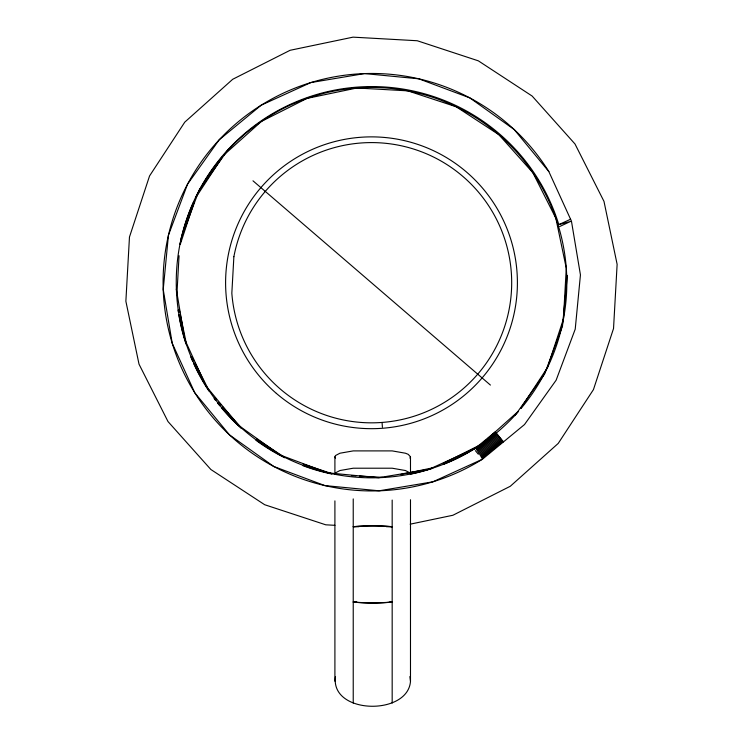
<?xml version="1.0" encoding="UTF-8"?>
<svg xmlns="http://www.w3.org/2000/svg" width="743" height="743" viewBox="0 0 743 743"><rect width="100%" height="100%" fill="white"/><g stroke="black" fill="none" stroke-linecap="round" stroke-linejoin="round"><path stroke-width="1.11" d="M176.853 295.092L179.054 255.75M567.364 275.365L562.47 326.205L544.582 374.045L514.927 415.634M410.489 499.733L410.489 681.238C408.083 716.057 330.05 714.59 335.483 676.548M180.298 244.289L194.053 202.458M181.19 238.197L199.078 190.347L228.733 148.767M334.907 474.09L334.907 456.824L335.483 455.552L339.941 453.221L353.231 450.899L392.174 450.899L405.464 453.221L408.223 454.335L410.489 456.824L410.489 472.947M409.922 458.087L410.489 456.824M222.157 157.33L195.502 198.056A195.325 195.325 0 0 1 221.934 157.144M520.843 408.223L547.498 367.497L563.426 319.053L566.277 268.149L555.857 218.238L532.87 172.72L498.887 134.706L456.221 106.778L407.786 90.85L356.872 87.999L306.961 98.42L261.443 121.406L223.429 155.389A195.325 195.325 0 0 1 498.005 133.954A195.325 195.325 0 0 1 521.066 408.409M484.148 441.825L485.876 440.283M487.603 438.732L517.843 411.706M474.201 449.209L495.219 431.878L503.475 441.89M475.984 448.874L495.776 432.556M476.514 449.719L496.408 433.318M477.09 450.639L497.095 434.144M477.693 451.614L497.819 435.026M478.334 452.636L498.572 435.946M478.984 453.667L499.342 436.884M479.634 454.707L500.123 437.822M480.266 455.728L500.875 438.732M480.879 456.704L501.599 439.615M481.455 457.623L502.287 440.45M481.984 458.468L502.918 441.212M482.448 459.22L524.493 424.559L556.135 380.193L575.221 329.149L580.441 274.91L571.451 221.163L548.845 171.577L514.184 129.533L469.817 97.89L418.783 78.814L364.544 73.585L310.797 82.584L261.211 105.181L219.166 139.842L187.524 184.208L168.438 235.252L163.219 289.491L172.218 343.238L194.815 392.824L229.476 434.869L273.842 466.511L324.877 485.588L379.125 490.807L432.863 481.817L482.448 459.22A208.737 208.737 0 0 1 194.815 392.824A208.737 208.737 0 0 1 261.211 105.181A208.737 208.737 0 0 1 548.845 171.577M335.483 472.864L339.941 470.533L353.231 468.211L392.174 468.211L405.464 470.533L409.922 472.864M443.283 463.474L481.557 444.147A195.325 195.325 0 0 1 443.608 464.301M176.295 289.036L184.728 339.412L205.913 385.886L238.401 425.293L279.981 454.957L327.821 472.836L378.661 477.73L429.036 469.307L475.52 448.122A195.613 195.613 0 0 1 197.619 371.073A195.613 195.613 0 0 1 298.361 100.899A195.613 195.613 0 0 1 558.81 224.618L570.568 219.25M559.646 226.541L570.596 221.423L558.764 224.627M400.876 474.471L432.64 467.839M410.182 524.177L452.896 515.261L510.292 486.266L558.225 443.413L593.443 389.611L613.532 328.527L617.127 264.332L603.985 201.381L574.998 143.984L532.137 96.051L478.334 60.833L417.25 40.744L353.055 37.15L290.104 50.292L232.708 79.278L184.775 122.14L149.557 175.942L129.468 237.017L125.873 301.221L139.015 364.163L168.002 421.56L210.863 469.502L264.666 504.72L325.75 524.809L334.917 525.32M389.88 602.016L392.174 602.016L385.803 602.647A77.021 34.8 0 0 1 372.698 603.149L369.401 603.121A76.817 34.707 0 0 1 359.603 602.647L353.231 602.016L356.668 602.016M358.962 526.703L353.231 526.703L356.399 526.397A74.374 29.181 0 0 1 369.401 525.728L372.698 525.691A74.579 29.265 0 0 1 389.007 526.397L392.174 526.703L386.444 526.703M392.174 602.016L385.803 602.462A77.021 24.519 0 0 1 372.698 602.814L369.401 602.796A76.817 24.454 0 0 1 359.603 602.462L353.231 602.016M353.231 526.703L359.603 526.35A76.167 19.689 0 0 1 369.401 526.072L372.698 526.053A76.371 19.745 0 0 1 385.803 526.35L392.174 526.703M351.42 475.613L356.046 475.864M359.519 476.059L382.654 477.359M303.293 464.199L331.917 473.616M256.725 439.094L284.838 457.502M252.982 180.818L490.417 385.078M214.764 398.016L216.315 399.743M218.628 402.334L220.95 404.926M222.491 406.653L241.8 428.256M475.381 450.648L478.325 454.214M191.852 356.631L193.942 360.764M194.982 362.835L209.089 390.762M334.907 456.824L335.483 458.087M179.332 309.887L179.806 312.153M180.28 314.419L186.437 343.916M409.922 676.548L410.489 681.238M382.06 422.442L382.413 427.206M392.174 500.067L392.174 703.064M353.231 498.906L353.231 703.064M334.907 500.884L334.907 681.238M518.057 411.891A195.325 195.325 0 0 1 488.142 439.457M486.275 440.822A195.325 195.325 0 0 1 484.39 442.169M432.77 468.239A195.325 195.325 0 0 1 410.285 474.21M331.833 474.034A195.325 195.325 0 0 1 302.763 465.61M284.708 457.762A195.325 195.325 0 0 1 255.898 440.218M241.521 428.572A195.325 195.325 0 0 1 221.303 407.647M219.817 405.845A195.325 195.325 0 0 1 217.643 403.105M215.516 400.338A195.325 195.325 0 0 1 214.133 398.48M208.848 390.92A195.325 195.325 0 0 1 193.617 363.457M192.669 361.321A195.325 195.325 0 0 1 190.84 357.039M186.038 344.046A195.325 195.325 0 0 1 178.794 314.661M178.431 312.357A195.325 195.325 0 0 1 178.088 310.054M180.01 244.233A195.325 195.325 0 0 1 193.552 202.235M233.878 256.688L231.835 293.206A140.121 140.121 0 0 0 440.125 404.916A140.121 140.121 0 0 0 453.341 168.93A140.121 140.121 0 0 0 233.878 256.688M276.35 393.381A145.897 145.897 0 0 0 514.862 309.877A145.897 145.897 0 0 0 323.289 145.071A145.897 145.897 0 0 0 276.35 393.381"/></g></svg>
